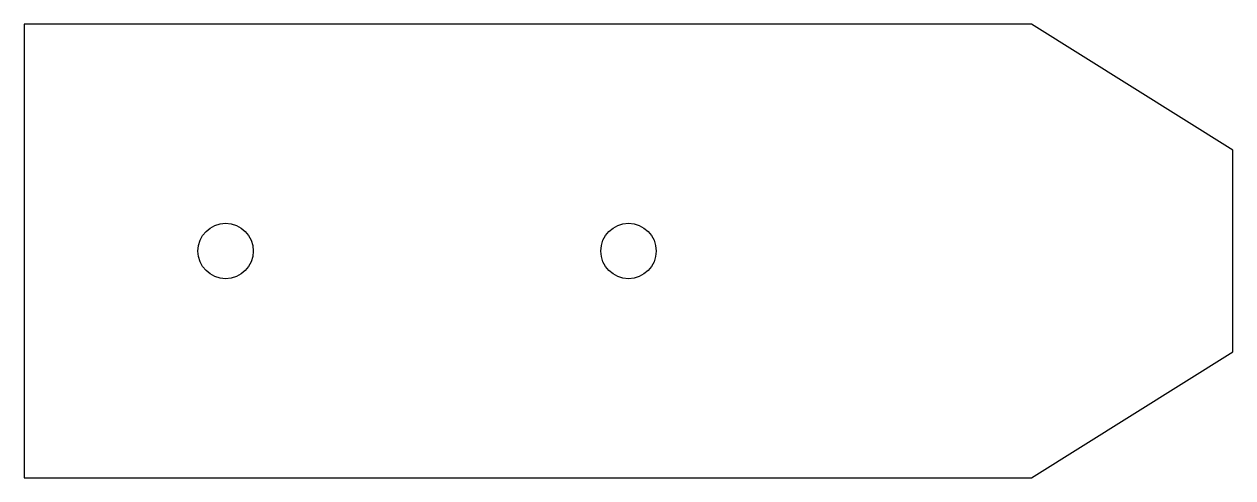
# Model space of a CAD drawing. Header units: millimetres. Extents: x 0 to 120, y 0 to 45.
import ezdxf

# ---------------------------------------------------------------- set-up
doc = ezdxf.new("R2010")
doc.units = ezdxf.units.MM
doc.layers.add('CUT_OUTLINE', color=7, linetype='CONTINUOUS')
doc.layers.add('DRILL_HOLES', color=2, linetype='CONTINUOUS')

msp = doc.modelspace()

# ---------------------------------------------------------------- linework, layer by layer
at = {"layer": 'CUT_OUTLINE'}
msp.add_lwpolyline([(0, 0), (100, 0), (120, 12.5), (120, 32.5), (100, 45), (0, 45)], close=True, dxfattribs=at)
at = {"layer": 'DRILL_HOLES'}
for centre in [(20, 22.5), (60, 22.5)]:
    msp.add_circle(centre, 2.75, dxfattribs=at)

doc.saveas('drawing.dxf')
